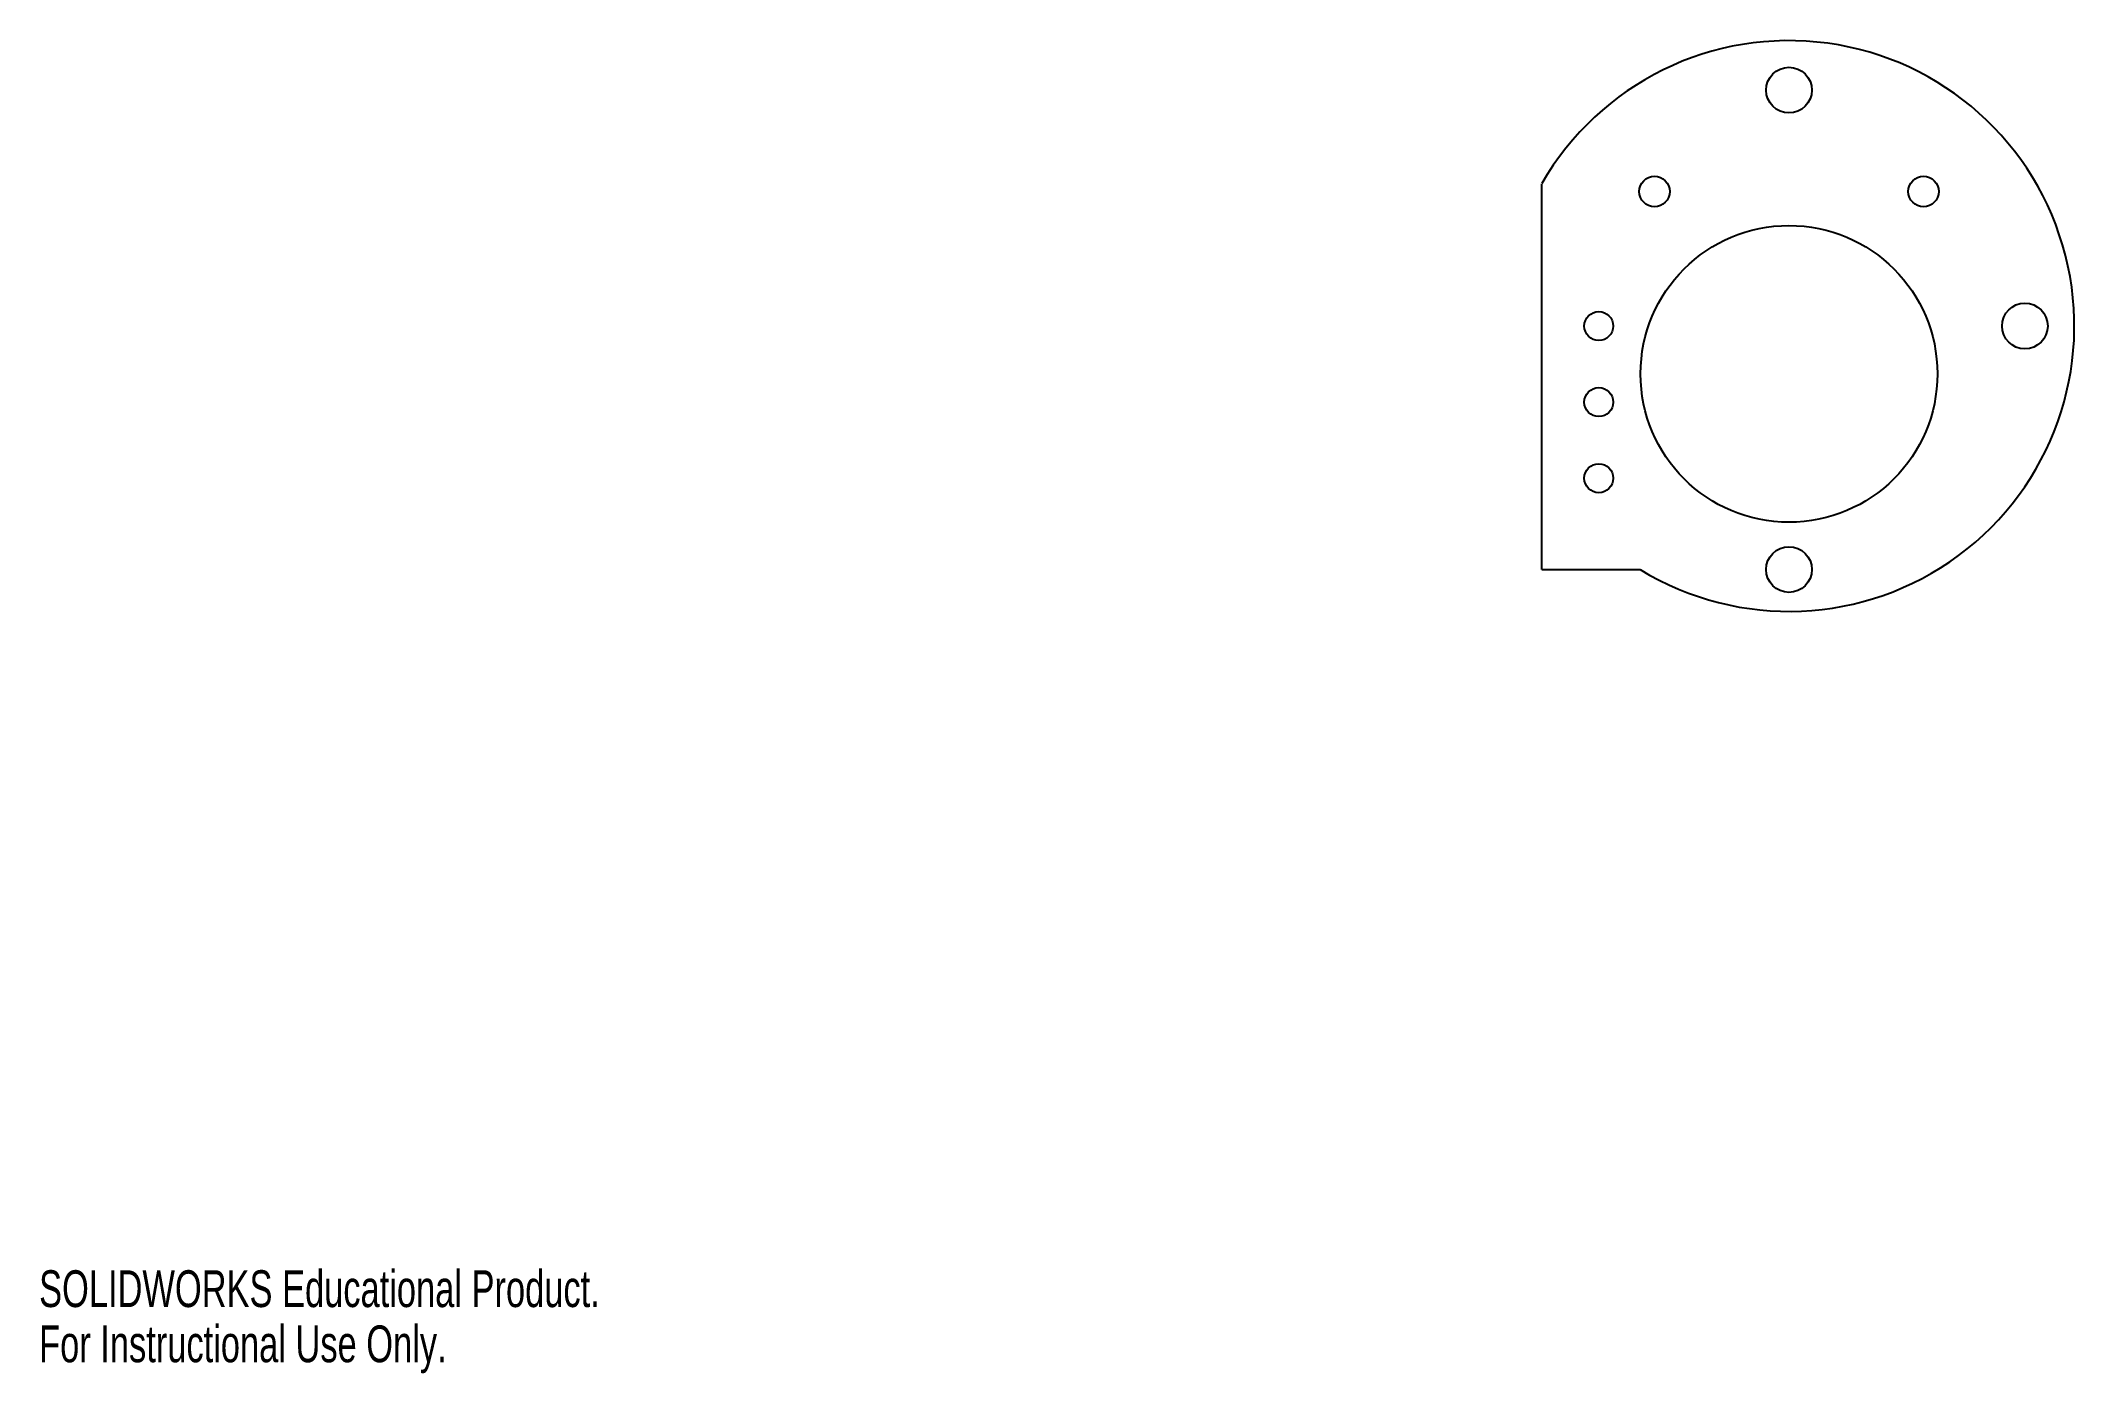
# Model space of a CAD drawing. Header units: millimetres. Extents: x 0 to 267, y 0 to 175.
import ezdxf

# ---------------------------------------------------------------- set-up
doc = ezdxf.new("R2010")
doc.units = ezdxf.units.MM
doc.styles.add('SLDTEXTSTYLE0', font='TXT', dxfattribs={"width": 0.7})

msp = doc.modelspace()

# ---------------------------------------------------------------- linework, layer by layer
at = {"color": 7, "linetype": 'Continuous', "lineweight": 25}
for q in [(197.47, 156.26), (210.42, 105.56)]:
    msp.add_line((197.47, 105.56), q, dxfattribs=at)
for centre, radius in [((229.97, 168.56), 3), ((212.29, 155.23), 2), ((247.65, 155.23), 2), ((229.97, 131.27), 19.5), ((204.97, 137.56), 1.9), ((260.97, 137.56), 3), ((204.97, 127.56), 1.9), ((204.97, 117.56), 1.9), ((229.97, 105.56), 3)]:
    msp.add_circle(centre, radius, dxfattribs=at)
msp.add_arc((229.97, 137.56), 37.5, 238.5761, 150.0736, dxfattribs=at)

# ---------------------------------------------------------------- texts
at = {"color": 7, "linetype": 'Continuous', "char_height": 4.8336, "attachment_point": 1, "style": 'SLDTEXTSTYLE0'}
for s, insert in [('SOLIDWORKS Educational Product.', (0, 13.48)), ('For Instructional Use Only.', (0, 6.23))]:
    msp.add_mtext(s, dxfattribs=dict(at, insert=insert))

doc.saveas('drawing.dxf')
